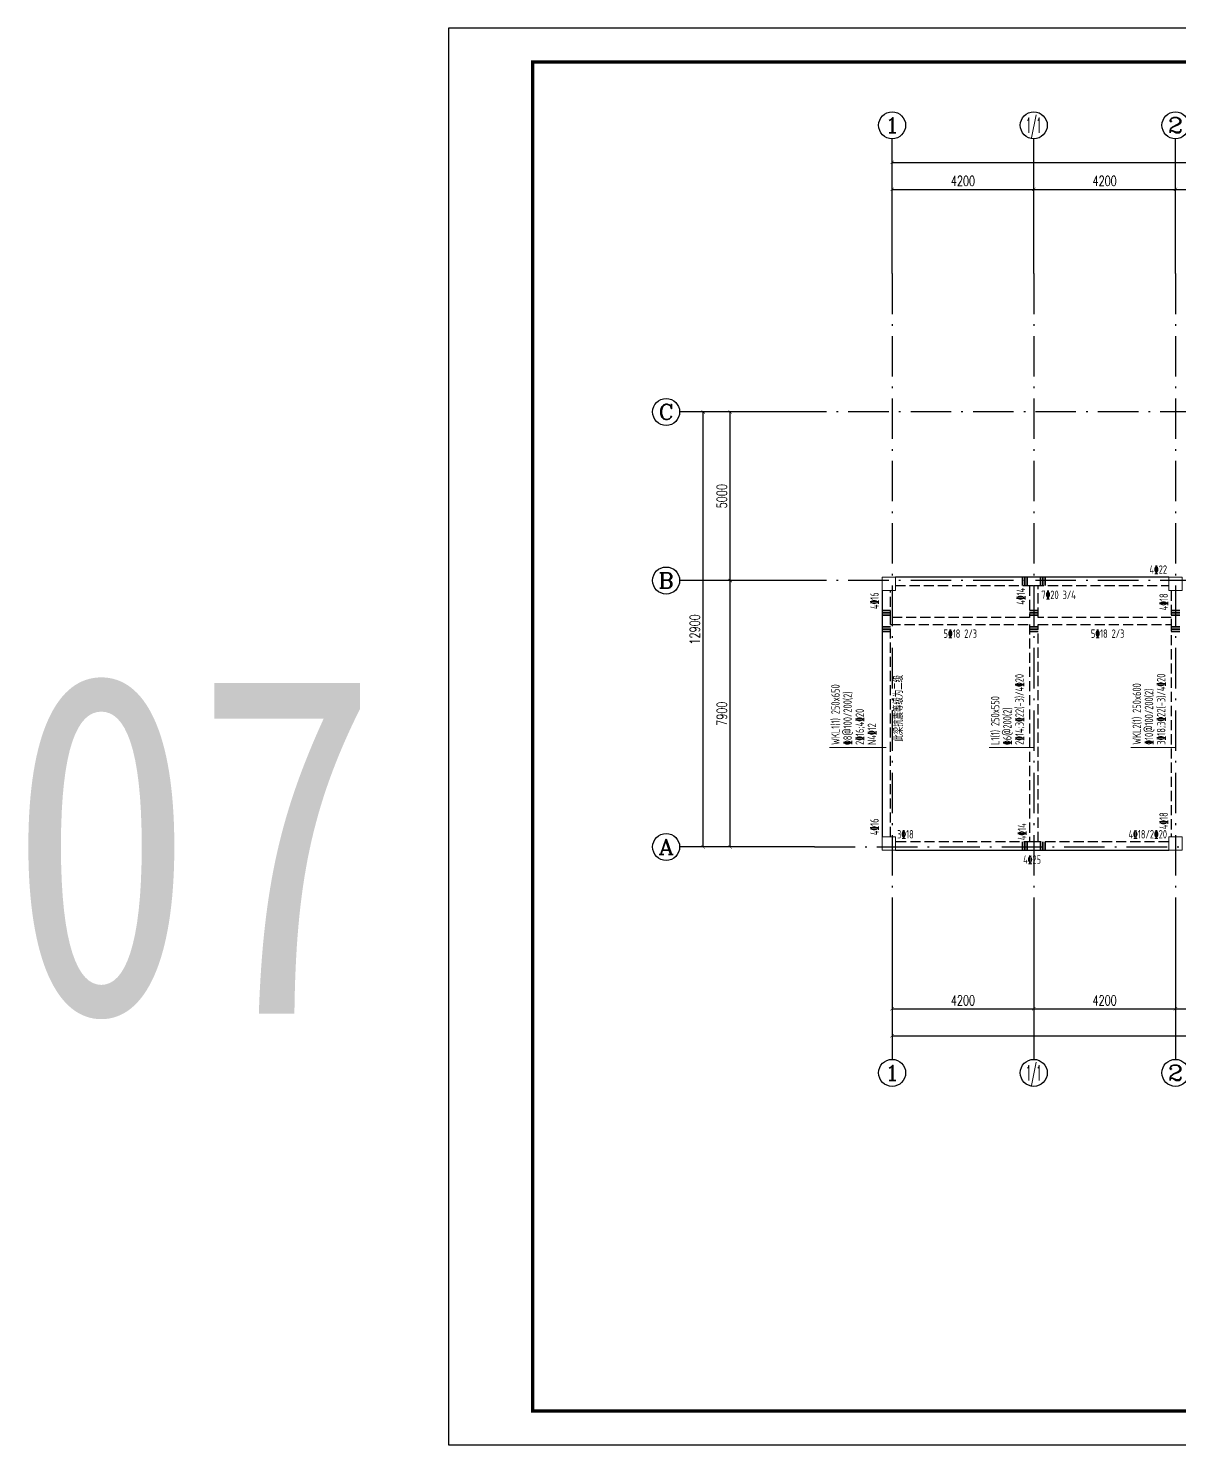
# Model space of a CAD drawing. Extents: x 169490 to 7584583, y -2399407 to 1374371.
# Drawn here: x 2834038 to 2868172, y 761197 to 803197 of the extents above; entities that cross this region are included whole.
import ezdxf
from ezdxf.enums import TextEntityAlignment as Align

# ---------------------------------------------------------------- set-up
doc = ezdxf.new("R2010")
doc.units = 0
doc.header["$LTSCALE"] = 100
doc.linetypes.add('D3轴线点划线', pattern=[18.5, 12, -3, 0.5, -3])
doc.linetypes.add('H3普通虚线', pattern=[4.2, 3, -1.2])
doc.layers.get('0').update_dxf_attribs({"linetype": 'CONTINUOUS'})
doc.layers.get('DEFPOINTS').update_dxf_attribs({"linetype": 'CONTINUOUS'})
for name, color, linetype in [('AXIS', 3, 'CONTINUOUS'), ('AXIS_TEXT', 4, 'CONTINUOUS'), ('C-AXIS(轴号)', 3, 'CONTINUOUS'), ('C-AXIS-T(字)', 7, 'CONTINUOUS'), ('C-DOTE', 8, 'D3轴线点划线'), ('dsptext_col', 2, 'CONTINUOUS'), ('S-BEAM-LINE1', 4, 'CONTINUOUS'), ('S-BEAM-LINE2', 4, 'H3普通虚线'), ('TEXT', 7, 'CONTINUOUS'), ('图框', 140, 'CONTINUOUS')]:
    doc.layers.add(name, color=color, linetype=linetype)
for name, color, linetype, lineweight in [('S-COLU-LINE1', 6, 'CONTINUOUS', 18), ('梁原位标注', 7, 'CONTINUOUS', 18), ('梁标注引线', 2, 'CONTINUOUS', 18), ('梁附加箍筋', 1, 'CONTINUOUS', 35)]:
    doc.layers.add(name, color=color, linetype=linetype, lineweight=lineweight)
doc.styles.add('_TCH_AXIS', font='COMPLEX', dxfattribs={"bigfont": 'GBCBIG'})
doc.styles.add('_TCH_DIM_T3', font='SIMPLEX.shx', dxfattribs={"width": 0.705882, "bigfont": 'GBCBIG.shx'})
doc.styles.add('BW_Rein', font='Tssdeng.shx', dxfattribs={"width": 0.7, "bigfont": 'hztxt.shx'})
doc.styles.add('COMPLEX', font='COMPLEX')
doc.styles.add('黑体', font='simhei.ttf', dxfattribs={"width": 0.7})
doc.dimstyles.new('_TCH_ARCH&&100', dxfattribs={"dimtxt": 297.5, "dimasz": 100, "dimexe": 250, "dimexo": 300, "dimgap": 100, "dimtad": 1, "dimdec": 0, "dimzin": 0, "dimdsep": 46, "dimtxsty": '_TCH_DIM_T3', "dimblk": 'ARCHTICK', "dimcen": 0.09, "dimclrt": 7, "dimazin": 2, "dimtfac": 1, "dimtdec": 0, "dimtix": 1, "dimtmove": 2, "dimatfit": 3, "dimfxl": 1, "dimtolj": 1, "dimtzin": 0, "dimarcsym": 0})

# ---------------------------------------------------------------- blocks, each defined once
blk = doc.blocks.new('_ARCHTICK')
at = {"const_width": 0.15}
blk.add_lwpolyline([(-0.5, -0.5), (0.5, 0.5)], dxfattribs=at)
blk = doc.blocks.new('*D2081')
at = {"layer": 'AXIS', "color": 0, "lineweight": -2, "transparency": 16777216}
for p, q in [((2859647, 796222), (2859647, 799472)), ((2901647, 796222), (2901647, 799472)), ((2859647, 799222), (2901647, 799222))]:
    blk.add_line(p, q, dxfattribs=at)
at = {"layer": 'DEFPOINTS', "color": 0, "transparency": 16777216}
for p in [(2901647, 799222), (2859647, 795922), (2901647, 795922)]:
    blk.add_point(p, dxfattribs=at)
at = {"layer": 'AXIS', "color": 0, "lineweight": -2, "transparency": 16777216, "xscale": 100, "yscale": 100, "zscale": 100, "rotation": 180}
blk.add_blockref('_ARCHTICK', (2859647, 799222), dxfattribs=at)
at = {"layer": 'AXIS', "color": 0, "lineweight": -2, "transparency": 16777216, "xscale": 100, "yscale": 100, "zscale": 100}
blk.add_blockref('_ARCHTICK', (2901647, 799222), dxfattribs=at)
at = {"layer": 'AXIS', "color": 7, "transparency": 16777216, "insert": (2880647, 799471), "char_height": 297.5, "attachment_point": 5, "style": '_TCH_DIM_T3'}
blk.add_mtext('\\A1;42000', dxfattribs=at)
blk = doc.blocks.new('*D2082')
at = {"layer": 'AXIS', "color": 0, "lineweight": -2, "transparency": 16777216}
for p, q in [((2859647, 796222), (2859647, 798672)), ((2859647, 798422), (2863847, 798422)), ((2863847, 796222), (2863847, 798672))]:
    blk.add_line(p, q, dxfattribs=at)
at = {"layer": 'DEFPOINTS', "color": 0, "transparency": 16777216}
for p in [(2863847, 798422), (2859647, 795922), (2863847, 795922)]:
    blk.add_point(p, dxfattribs=at)
at = {"layer": 'AXIS', "color": 0, "lineweight": -2, "transparency": 16777216, "xscale": 100, "yscale": 100, "zscale": 100, "rotation": 180}
blk.add_blockref('_ARCHTICK', (2859647, 798422), dxfattribs=at)
at = {"layer": 'AXIS', "color": 0, "lineweight": -2, "transparency": 16777216, "xscale": 100, "yscale": 100, "zscale": 100}
blk.add_blockref('_ARCHTICK', (2863847, 798422), dxfattribs=at)
at = {"layer": 'AXIS', "color": 7, "transparency": 16777216, "insert": (2861747, 798671), "char_height": 297.5, "attachment_point": 5, "style": '_TCH_DIM_T3'}
blk.add_mtext('\\A1;4200', dxfattribs=at)
blk = doc.blocks.new('*D2083')
at = {"layer": 'AXIS', "color": 0, "lineweight": -2, "transparency": 16777216}
for p, q in [((2863847, 796222), (2863847, 798672)), ((2863847, 798422), (2868047, 798422)), ((2868047, 796222), (2868047, 798672))]:
    blk.add_line(p, q, dxfattribs=at)
at = {"layer": 'DEFPOINTS', "color": 0, "transparency": 16777216}
for p in [(2868047, 798422), (2863847, 795922), (2868047, 795922)]:
    blk.add_point(p, dxfattribs=at)
at = {"layer": 'AXIS', "color": 0, "lineweight": -2, "transparency": 16777216, "xscale": 100, "yscale": 100, "zscale": 100, "rotation": 180}
blk.add_blockref('_ARCHTICK', (2863847, 798422), dxfattribs=at)
at = {"layer": 'AXIS', "color": 0, "lineweight": -2, "transparency": 16777216, "xscale": 100, "yscale": 100, "zscale": 100}
blk.add_blockref('_ARCHTICK', (2868047, 798422), dxfattribs=at)
at = {"layer": 'AXIS', "color": 7, "transparency": 16777216, "insert": (2865947, 798671), "char_height": 297.5, "attachment_point": 5, "style": '_TCH_DIM_T3'}
blk.add_mtext('\\A1;4200', dxfattribs=at)
blk = doc.blocks.new('*D2084')
at = {"layer": 'AXIS', "color": 0, "lineweight": -2, "transparency": 16777216}
for p, q in [((2868047, 796222), (2868047, 798672)), ((2868047, 798422), (2872247, 798422)), ((2872247, 796222), (2872247, 798672))]:
    blk.add_line(p, q, dxfattribs=at)
at = {"layer": 'DEFPOINTS', "color": 0, "transparency": 16777216}
for p in [(2872247, 798422), (2868047, 795922), (2872247, 795922)]:
    blk.add_point(p, dxfattribs=at)
at = {"layer": 'AXIS', "color": 0, "lineweight": -2, "transparency": 16777216, "xscale": 100, "yscale": 100, "zscale": 100, "rotation": 180}
blk.add_blockref('_ARCHTICK', (2868047, 798422), dxfattribs=at)
at = {"layer": 'AXIS', "color": 0, "lineweight": -2, "transparency": 16777216, "xscale": 100, "yscale": 100, "zscale": 100}
blk.add_blockref('_ARCHTICK', (2872247, 798422), dxfattribs=at)
at = {"layer": 'AXIS', "color": 7, "transparency": 16777216, "insert": (2870147, 798671), "char_height": 297.5, "attachment_point": 5, "style": '_TCH_DIM_T3'}
blk.add_mtext('\\A1;4200', dxfattribs=at)
blk = doc.blocks.new('*D2092')
at = {"layer": 'AXIS', "color": 0, "lineweight": -2, "transparency": 16777216}
for p, q in [((2859647, 776322), (2859647, 773072)), ((2901647, 776322), (2901647, 773072)), ((2859647, 773322), (2901647, 773322))]:
    blk.add_line(p, q, dxfattribs=at)
at = {"layer": 'DEFPOINTS', "color": 0, "transparency": 16777216}
for p in [(2859647, 776622), (2901647, 776622), (2901647, 773322)]:
    blk.add_point(p, dxfattribs=at)
at = {"layer": 'AXIS', "color": 0, "lineweight": -2, "transparency": 16777216, "xscale": 100, "yscale": 100, "zscale": 100, "rotation": 180}
blk.add_blockref('_ARCHTICK', (2859647, 773322), dxfattribs=at)
at = {"layer": 'AXIS', "color": 0, "lineweight": -2, "transparency": 16777216, "xscale": 100, "yscale": 100, "zscale": 100}
blk.add_blockref('_ARCHTICK', (2901647, 773322), dxfattribs=at)
at = {"layer": 'AXIS', "color": 7, "transparency": 16777216, "insert": (2880647, 773571), "char_height": 297.5, "attachment_point": 5, "style": '_TCH_DIM_T3'}
blk.add_mtext('\\A1;42000', dxfattribs=at)
blk = doc.blocks.new('*D2093')
at = {"layer": 'AXIS', "color": 0, "lineweight": -2, "transparency": 16777216}
for p, q in [((2859647, 776322), (2859647, 773872)), ((2863847, 776322), (2863847, 773872)), ((2859647, 774122), (2863847, 774122))]:
    blk.add_line(p, q, dxfattribs=at)
at = {"layer": 'DEFPOINTS', "color": 0, "transparency": 16777216}
for p in [(2859647, 776622), (2863847, 776622), (2863847, 774122)]:
    blk.add_point(p, dxfattribs=at)
at = {"layer": 'AXIS', "color": 0, "lineweight": -2, "transparency": 16777216, "xscale": 100, "yscale": 100, "zscale": 100, "rotation": 180}
blk.add_blockref('_ARCHTICK', (2859647, 774122), dxfattribs=at)
at = {"layer": 'AXIS', "color": 0, "lineweight": -2, "transparency": 16777216, "xscale": 100, "yscale": 100, "zscale": 100}
blk.add_blockref('_ARCHTICK', (2863847, 774122), dxfattribs=at)
at = {"layer": 'AXIS', "color": 7, "transparency": 16777216, "insert": (2861747, 774371), "char_height": 297.5, "attachment_point": 5, "style": '_TCH_DIM_T3'}
blk.add_mtext('\\A1;4200', dxfattribs=at)
blk = doc.blocks.new('*D2094')
at = {"layer": 'AXIS', "color": 0, "lineweight": -2, "transparency": 16777216}
for p, q in [((2863847, 776322), (2863847, 773872)), ((2868047, 776322), (2868047, 773872)), ((2863847, 774122), (2868047, 774122))]:
    blk.add_line(p, q, dxfattribs=at)
at = {"layer": 'DEFPOINTS', "color": 0, "transparency": 16777216}
for p in [(2863847, 776622), (2868047, 776622), (2868047, 774122)]:
    blk.add_point(p, dxfattribs=at)
at = {"layer": 'AXIS', "color": 0, "lineweight": -2, "transparency": 16777216, "xscale": 100, "yscale": 100, "zscale": 100, "rotation": 180}
blk.add_blockref('_ARCHTICK', (2863847, 774122), dxfattribs=at)
at = {"layer": 'AXIS', "color": 0, "lineweight": -2, "transparency": 16777216, "xscale": 100, "yscale": 100, "zscale": 100}
blk.add_blockref('_ARCHTICK', (2868047, 774122), dxfattribs=at)
at = {"layer": 'AXIS', "color": 7, "transparency": 16777216, "insert": (2865947, 774371), "char_height": 297.5, "attachment_point": 5, "style": '_TCH_DIM_T3'}
blk.add_mtext('\\A1;4200', dxfattribs=at)
blk = doc.blocks.new('*D2095')
at = {"layer": 'AXIS', "color": 0, "lineweight": -2, "transparency": 16777216}
for p, q in [((2868047, 776322), (2868047, 773872)), ((2872247, 776322), (2872247, 773872)), ((2868047, 774122), (2872247, 774122))]:
    blk.add_line(p, q, dxfattribs=at)
at = {"layer": 'DEFPOINTS', "color": 0, "transparency": 16777216}
for p in [(2868047, 776622), (2872247, 776622), (2872247, 774122)]:
    blk.add_point(p, dxfattribs=at)
at = {"layer": 'AXIS', "color": 0, "lineweight": -2, "transparency": 16777216, "xscale": 100, "yscale": 100, "zscale": 100, "rotation": 180}
blk.add_blockref('_ARCHTICK', (2868047, 774122), dxfattribs=at)
at = {"layer": 'AXIS', "color": 0, "lineweight": -2, "transparency": 16777216, "xscale": 100, "yscale": 100, "zscale": 100}
blk.add_blockref('_ARCHTICK', (2872247, 774122), dxfattribs=at)
at = {"layer": 'AXIS', "color": 7, "transparency": 16777216, "insert": (2870147, 774371), "char_height": 297.5, "attachment_point": 5, "style": '_TCH_DIM_T3'}
blk.add_mtext('\\A1;4200', dxfattribs=at)
blk = doc.blocks.new('*D2106')
at = {"layer": 'AXIS', "color": 0, "lineweight": -2, "transparency": 16777216}
for p, q in [((2857047, 791822), (2853797, 791822)), ((2854047, 778922), (2854047, 791822)), ((2857047, 778922), (2853797, 778922))]:
    blk.add_line(p, q, dxfattribs=at)
at = {"layer": 'DEFPOINTS', "color": 0, "transparency": 16777216}
for p in [(2854047, 791822), (2857347, 791822), (2857347, 778922)]:
    blk.add_point(p, dxfattribs=at)
at = {"layer": 'AXIS', "color": 0, "lineweight": -2, "transparency": 16777216, "xscale": 100, "yscale": 100, "zscale": 100}
for p, rotation in [((2854047, 791822), 90), ((2854047, 778922), 270)]:
    blk.add_blockref('_ARCHTICK', p, dxfattribs=dict(at, rotation=rotation))
at = {"layer": 'AXIS', "color": 7, "transparency": 16777216, "insert": (2853799, 785372), "char_height": 297.5, "attachment_point": 5, "rotation": 90, "style": '_TCH_DIM_T3'}
blk.add_mtext('\\A1;12900', dxfattribs=at)
blk = doc.blocks.new('*D2107')
at = {"layer": 'AXIS', "color": 0, "lineweight": -2, "transparency": 16777216}
for p, q in [((2857047, 791822), (2854597, 791822)), ((2854847, 786822), (2854847, 791822)), ((2857047, 786822), (2854597, 786822))]:
    blk.add_line(p, q, dxfattribs=at)
at = {"layer": 'DEFPOINTS', "color": 0, "transparency": 16777216}
for p in [(2854847, 791822), (2857347, 791822), (2857347, 786822)]:
    blk.add_point(p, dxfattribs=at)
at = {"layer": 'AXIS', "color": 0, "lineweight": -2, "transparency": 16777216, "xscale": 100, "yscale": 100, "zscale": 100}
for p, rotation in [((2854847, 791822), 90), ((2854847, 786822), 270)]:
    blk.add_blockref('_ARCHTICK', p, dxfattribs=dict(at, rotation=rotation))
at = {"layer": 'AXIS', "color": 7, "transparency": 16777216, "insert": (2854599, 789322), "char_height": 297.5, "attachment_point": 5, "rotation": 90, "style": '_TCH_DIM_T3'}
blk.add_mtext('\\A1;5000', dxfattribs=at)
blk = doc.blocks.new('*D2108')
at = {"layer": 'AXIS', "color": 0, "lineweight": -2, "transparency": 16777216}
for p, q in [((2857047, 786822), (2854597, 786822)), ((2854847, 778922), (2854847, 786822)), ((2857047, 778922), (2854597, 778922))]:
    blk.add_line(p, q, dxfattribs=at)
at = {"layer": 'DEFPOINTS', "color": 0, "transparency": 16777216}
for p in [(2854847, 786822), (2857347, 786822), (2857347, 778922)]:
    blk.add_point(p, dxfattribs=at)
at = {"layer": 'AXIS', "color": 0, "lineweight": -2, "transparency": 16777216, "xscale": 100, "yscale": 100, "zscale": 100}
for p, rotation in [((2854847, 786822), 90), ((2854847, 778922), 270)]:
    blk.add_blockref('_ARCHTICK', p, dxfattribs=dict(at, rotation=rotation))
at = {"layer": 'AXIS', "color": 7, "transparency": 16777216, "insert": (2854599, 782872), "char_height": 297.5, "attachment_point": 5, "rotation": 90, "style": '_TCH_DIM_T3'}
blk.add_mtext('\\A1;7900', dxfattribs=at)
blk = doc.blocks.new('_AXISO')
blk.add_circle((0, 0), 0.5)
at = {"layer": 'AXIS_TEXT', "style": 'COMPLEX', "width": 1.041667}
blk.add_attdef('A', text='', height=0.56, dxfattribs=at).set_placement((-0.25, -0.28), (0.25, -0.28), align=Align.FIT)

msp = doc.modelspace()

# ---------------------------------------------------------------- linework, layer by layer
at = {"layer": 'C-AXIS(轴号)'}
for p, q in [((2859647.5, 795922.3), (2859647.5, 799922.3)), ((2863847.5, 795922.3), (2863847.5, 799922.3)), ((2868047.5, 795922.3), (2868047.5, 799922.3)), ((2857347.5, 791822.3), (2853347.5, 791822.3)), ((2857347.5, 786822.3), (2853347.5, 786822.3)), ((2857347.5, 778922.3), (2853347.5, 778922.3)), ((2859647.5, 776622.3), (2859647.5, 772622.3)), ((2863847.5, 776622.3), (2863847.5, 772622.3)), ((2868047.5, 776622.3), (2868047.5, 772622.3))]:
    msp.add_line(p, q, dxfattribs=at)
at = {"layer": 'C-DOTE'}
for p, q in [((2859647.5, 795922.3), (2859647.5, 776622.3)), ((2863847.5, 795922.3), (2863847.5, 776622.3)), ((2868047.5, 795922.3), (2868047.5, 776622.3)), ((2903947.5, 791822.3), (2857347.5, 791822.3)), ((2903947.5, 786822.3), (2857347.5, 786822.3)), ((2857347.5, 778922.3), (2903947.5, 778922.3))]:
    msp.add_line(p, q, dxfattribs=at)
at = {"layer": 'dsptext_col', "ltscale": 10}
msp.add_lwpolyline([(2848994.3, 802196.9), (2912794.3, 802196.9), (2912794.3, 762196.9), (2848994.3, 762196.9)], close=True, dxfattribs=at)
at = {"layer": 'S-BEAM-LINE1'}
for p, q in [((2863847.5, 786922.3), (2859747.5, 786922.3)), ((2867847.5, 786922.3), (2863847.5, 786922.3)), ((2859347.5, 786522.3), (2859347.5, 785622.3)), ((2859347.5, 785622.3), (2859347.5, 779222.3)), ((2859747.5, 778822.3), (2863847.5, 778822.3)), ((2863847.5, 778822.3), (2867847.5, 778822.3))]:
    msp.add_line(p, q, dxfattribs=at)
at = {"layer": 'S-BEAM-LINE2'}
for p, q in [((2859747.5, 786672.3), (2863847.4, 786672.3)), ((2863722.5, 786672.3), (2863722.5, 785722.3)), ((2863847.5, 786672.3), (2867847.5, 786672.3)), ((2863972.5, 785722.3), (2863972.5, 786672.3)), ((2859597.5, 785622.4), (2859597.5, 786522.3)), ((2867922.5, 786522.3), (2867922.5, 785622.4)), ((2863722.5, 785722.3), (2859597.5, 785722.3)), ((2859597.5, 779222.3), (2859597.5, 785622.3)), ((2859597.5, 785522.3), (2863722.5, 785522.3)), ((2863722.5, 785522.3), (2863722.5, 779072.3)), ((2867922.5, 785722.3), (2863972.5, 785722.3)), ((2863972.5, 779072.3), (2863972.5, 785522.3)), ((2863972.5, 785522.3), (2867922.5, 785522.3)), ((2867922.5, 785622.3), (2867922.5, 779222.3)), ((2863847.4, 779072.3), (2859747.5, 779072.3)), ((2867847.5, 779072.3), (2863847.5, 779072.3))]:
    msp.add_line(p, q, dxfattribs=at)
at = {"layer": 'S-COLU-LINE1'}
for points in [[(2859347.5, 786922.3), (2859747.5, 786922.3), (2859747.5, 786522.3), (2859347.5, 786522.3)], [(2867847.5, 786922.3), (2868247.5, 786922.3), (2868247.5, 786522.3), (2867847.5, 786522.3)], [(2859347.5, 779222.3), (2859747.5, 779222.3), (2859747.5, 778822.3), (2859347.5, 778822.3)], [(2867847.5, 779222.3), (2868247.5, 779222.3), (2868247.5, 778822.3), (2867847.5, 778822.3)]]:
    msp.add_lwpolyline(points, close=True, dxfattribs=at)
at = {"layer": '图框'}
msp.add_lwpolyline([(2846494.3, 761196.9), (2920794.3, 761196.9), (2920794.3, 803196.9), (2846494.3, 803196.9)], close=True, dxfattribs=at)
at = {"layer": '图框', "const_width": 100}
msp.add_lwpolyline([(2848994.3, 762196.9), (2919794.3, 762196.9), (2919794.3, 802196.9), (2848994.3, 802196.9)], close=True, dxfattribs=at)
at = {"layer": '梁标注引线'}
for p, q in [((2859472.5, 781866.6), (2857792.5, 781866.6)), ((2863847.5, 781866.6), (2862527.5, 781866.6)), ((2868047.5, 781873.3), (2866727.5, 781873.3))]:
    msp.add_line(p, q, dxfattribs=at)
at = {"layer": '梁附加箍筋', "lineweight": 35}
for p, q in [((2863512.5, 786672.3), (2863512.5, 786922.3)), ((2863582.5, 786672.3), (2863582.5, 786922.3)), ((2863652.5, 786672.3), (2863652.5, 786922.3)), ((2864042.5, 786672.3), (2864042.5, 786922.3)), ((2864112.5, 786672.3), (2864112.5, 786922.3)), ((2864182.5, 786672.3), (2864182.5, 786922.3)), ((2859597.5, 785932.3), (2859347.5, 785932.3)), ((2859597.5, 785862.3), (2859347.5, 785862.3)), ((2863972.5, 785932.3), (2863722.5, 785932.3)), ((2863972.5, 785862.3), (2863722.5, 785862.3)), ((2868172.5, 785932.3), (2867922.5, 785932.3)), ((2868172.5, 785862.3), (2867922.5, 785862.3)), ((2859597.5, 785792.3), (2859347.5, 785792.3)), ((2859597.5, 785452.3), (2859347.5, 785452.3)), ((2863972.5, 785792.3), (2863722.5, 785792.3)), ((2863972.5, 785452.3), (2863722.5, 785452.3)), ((2868172.5, 785792.3), (2867922.5, 785792.3)), ((2868172.5, 785452.3), (2867922.5, 785452.3)), ((2859597.5, 785382.3), (2859347.5, 785382.3)), ((2859597.5, 785312.3), (2859347.5, 785312.3)), ((2863972.5, 785382.3), (2863722.5, 785382.3)), ((2863972.5, 785312.3), (2863722.5, 785312.3)), ((2868172.5, 785382.3), (2867922.5, 785382.3)), ((2868172.5, 785312.3), (2867922.5, 785312.3)), ((2863512.5, 778822.3), (2863512.5, 779072.3)), ((2863582.5, 778822.3), (2863582.5, 779072.3)), ((2863652.5, 778822.3), (2863652.5, 779072.3)), ((2864042.5, 778822.3), (2864042.5, 779072.3)), ((2864112.5, 778822.3), (2864112.5, 779072.3)), ((2864182.5, 778822.3), (2864182.5, 779072.3))]:
    msp.add_line(p, q, dxfattribs=at)

# ---------------------------------------------------------------- block references
at = {"layer": 'C-AXIS(轴号)'}
ref = msp.add_blockref('_AXISO', (2859647.5, 800322.3), dxfattribs=dict(at, xscale=800, yscale=800, zscale=800))
ref.add_attrib('A', '1', dxfattribs={"layer": 'C-AXIS-T(字)', "height": 452.5, "style": '_TCH_AXIS', "width": 2.333333}).set_placement((2859421.2, 800096.1), (2859873.7, 800096.1), align=Align.FIT)
ref = msp.add_blockref('_AXISO', (2863847.5, 800322.3), dxfattribs=dict(at, xscale=800, yscale=800, zscale=800))
ref.add_attrib('A', '1/1', dxfattribs={"layer": 'C-AXIS-T(字)', "height": 452.55, "style": '_TCH_AXIS', "width": 0.456522}).set_placement((2863621.2, 800096.1), (2864073.7, 800096.1), align=Align.FIT)
ref = msp.add_blockref('_AXISO', (2868047.5, 800322.3), dxfattribs=dict(at, xscale=800, yscale=800, zscale=800))
ref.add_attrib('A', '2', dxfattribs={"layer": 'C-AXIS-T(字)', "height": 452.5, "style": '_TCH_AXIS', "width": 1.5}).set_placement((2867821.2, 800096.1), (2868273.7, 800096.1), align=Align.FIT)
ref = msp.add_blockref('_AXISO', (2852947.5, 791822.3), dxfattribs=dict(at, xscale=800, yscale=800, zscale=800))
ref.add_attrib('A', 'C', dxfattribs={"layer": 'C-AXIS-T(字)', "height": 452.5, "style": '_TCH_AXIS', "width": 1.4}).set_placement((2852721.2, 791596.1), (2853173.7, 791596.1), align=Align.FIT)
ref = msp.add_blockref('_AXISO', (2852947.5, 786822.3), dxfattribs=dict(at, xscale=800, yscale=800, zscale=800))
ref.add_attrib('A', 'B', dxfattribs={"layer": 'C-AXIS-T(字)', "height": 452.5, "style": '_TCH_AXIS', "width": 1.235294}).set_placement((2852721.2, 786596.1), (2853173.7, 786596.1), align=Align.FIT)
ref = msp.add_blockref('_AXISO', (2852947.5, 778922.3), dxfattribs=dict(at, xscale=800, yscale=800, zscale=800))
ref.add_attrib('A', 'A', dxfattribs={"layer": 'C-AXIS-T(字)', "height": 452.5, "style": '_TCH_AXIS', "width": 1.166667}).set_placement((2852721.2, 778696.1), (2853173.7, 778696.1), align=Align.FIT)
ref = msp.add_blockref('_AXISO', (2859647.5, 772222.3), dxfattribs=dict(at, xscale=800, yscale=800, zscale=800))
ref.add_attrib('A', '1', dxfattribs={"layer": 'C-AXIS-T(字)', "height": 452.5, "style": '_TCH_AXIS', "width": 2.333333}).set_placement((2859421.2, 771996.1), (2859873.7, 771996.1), align=Align.FIT)
ref = msp.add_blockref('_AXISO', (2863847.5, 772222.3), dxfattribs=dict(at, xscale=800, yscale=800, zscale=800))
ref.add_attrib('A', '1/1', dxfattribs={"layer": 'C-AXIS-T(字)', "height": 452.55, "style": '_TCH_AXIS', "width": 0.456522}).set_placement((2863621.2, 771996.1), (2864073.7, 771996.1), align=Align.FIT)
ref = msp.add_blockref('_AXISO', (2868047.5, 772222.3), dxfattribs=dict(at, xscale=800, yscale=800, zscale=800))
ref.add_attrib('A', '2', dxfattribs={"layer": 'C-AXIS-T(字)', "height": 452.5, "style": '_TCH_AXIS', "width": 1.5}).set_placement((2867821.2, 771996.1), (2868273.7, 771996.1), align=Align.FIT)

# ---------------------------------------------------------------- texts
at = {"layer": 'TEXT', "color": 1, "style": '黑体', "width": 0.8}
msp.add_text('07', height=10094.18, dxfattribs=at).set_placement((2833455.6, 773979.7))
at = {"layer": '梁原位标注', "style": 'BW_Rein', "width": 0.65}
for s, p in [('4%%13222', (2867797.5, 787022.3)), ('3%%13218', (2860287.5, 779172.3)), ('4%%13218/2%%13220', (2867797.5, 779172.3))]:
    msp.add_text(s, height=250, dxfattribs=at).set_placement(p, align=Align.RIGHT)
for s, p in [('4%%13216', (2859247.5, 786472.3)), ('4%%13214', (2863587.1, 786606.1))]:
    msp.add_text(s, height=250, rotation=90, dxfattribs=at).set_placement(p, align=Align.RIGHT)
for s, p in [('7%%13220 3/4', (2864072.9, 786272.3)), ('5%%13218 2/3', (2861171.8, 785122.3)), ('5%%13218 2/3', (2865540.3, 785122.3))]:
    msp.add_text(s, height=250, dxfattribs=at).set_placement(p)
for s, p in [('4%%13218', (2867822.5, 785939.1)), ('4%%13216', (2859247.5, 779272.3)), ('4%%13214', (2863622.5, 779122.3)), ('4%%13218', (2867822.5, 779448.6))]:
    msp.add_text(s, height=250, rotation=90, dxfattribs=at).set_placement(p)
msp.add_text('4%%13225', height=250, dxfattribs=at).set_placement((2863797.5, 778422.3), align=Align.CENTER)
at = {"layer": '梁标注引线', "style": 'BW_Rein', "width": 0.65}
for s, p in [('2%%13214;3%%13222(-3)/4%%13220', (2863547.5, 781946.6)), ('3%%13218;3%%13222(-3)/4%%13220', (2867747.5, 781953.3)), ('%%1328@100/200(2)', (2858452.5, 781946.6)), ('%%13210@100/200(2)', (2867387.5, 781953.3)), ('2%%13216;4%%13220', (2858812.5, 781946.6)), ('%%1326@200(2)', (2863187.5, 781946.6)), ('N4%%13212', (2859172.5, 781946.6))]:
    msp.add_text(s, height=250, rotation=90, dxfattribs=at).set_placement(p)
at = {"layer": '梁标注引线', "color": 3, "style": 'BW_Rein', "width": 0.65}
for s, p in [('WKL1(1) 250x650', (2858092.5, 781946.6)), ('WKL2(1) 250x600', (2867027.5, 781953.3)), ('L1(1) 250x550', (2862827.5, 781946.6))]:
    msp.add_text(s, height=250, rotation=90, dxfattribs=at).set_placement(p)
at = {"layer": '梁标注引线', "color": 1, "style": 'BW_Rein', "width": 0.65}
msp.add_text('此梁抗震等级为二级', height=250, rotation=90, dxfattribs=at).set_placement((2859969.9, 782047.5))

# ---------------------------------------------------------------- dimensions: what is measured, and where the dimension line sits
at = {"layer": 'AXIS'}
for p1, p2, distance, picture, middle in [((2859647.5, 795922.3), (2901647.5, 795922.3), 3300, '*D2081', (2880647.5, 799471.1)), ((2859647.5, 795922.3), (2863847.5, 795922.3), 2500, '*D2082', (2861747.5, 798671.1)), ((2863847.5, 795922.3), (2868047.5, 795922.3), 2500, '*D2083', (2865947.5, 798671.1)), ((2868047.5, 795922.3), (2872247.5, 795922.3), 2500, '*D2084', (2870147.5, 798671.1)), ((2857347.5, 778922.3), (2857347.5, 791822.3), 3300, '*D2106', (2853798.7, 785372.3)), ((2857347.5, 786822.3), (2857347.5, 791822.3), 2500, '*D2107', (2854598.7, 789322.3)), ((2857347.5, 778922.3), (2857347.5, 786822.3), 2500, '*D2108', (2854598.7, 782872.3)), ((2859647.5, 776622.3), (2901647.5, 776622.3), -3300, '*D2092', (2880647.5, 773571.1)), ((2859647.5, 776622.3), (2863847.5, 776622.3), -2500, '*D2093', (2861747.5, 774371.1)), ((2863847.5, 776622.3), (2868047.5, 776622.3), -2500, '*D2094', (2865947.5, 774371.1)), ((2868047.5, 776622.3), (2872247.5, 776622.3), -2500, '*D2095', (2870147.5, 774371.1))]:
    dim = msp.add_aligned_dim(p1=p1, p2=p2, distance=distance, dimstyle='_TCH_ARCH&&100', dxfattribs=at)
    dim.commit()
    dim.dimension.update_dxf_attribs({"geometry": picture, "text_midpoint": middle})

doc.saveas('drawing.dxf')
